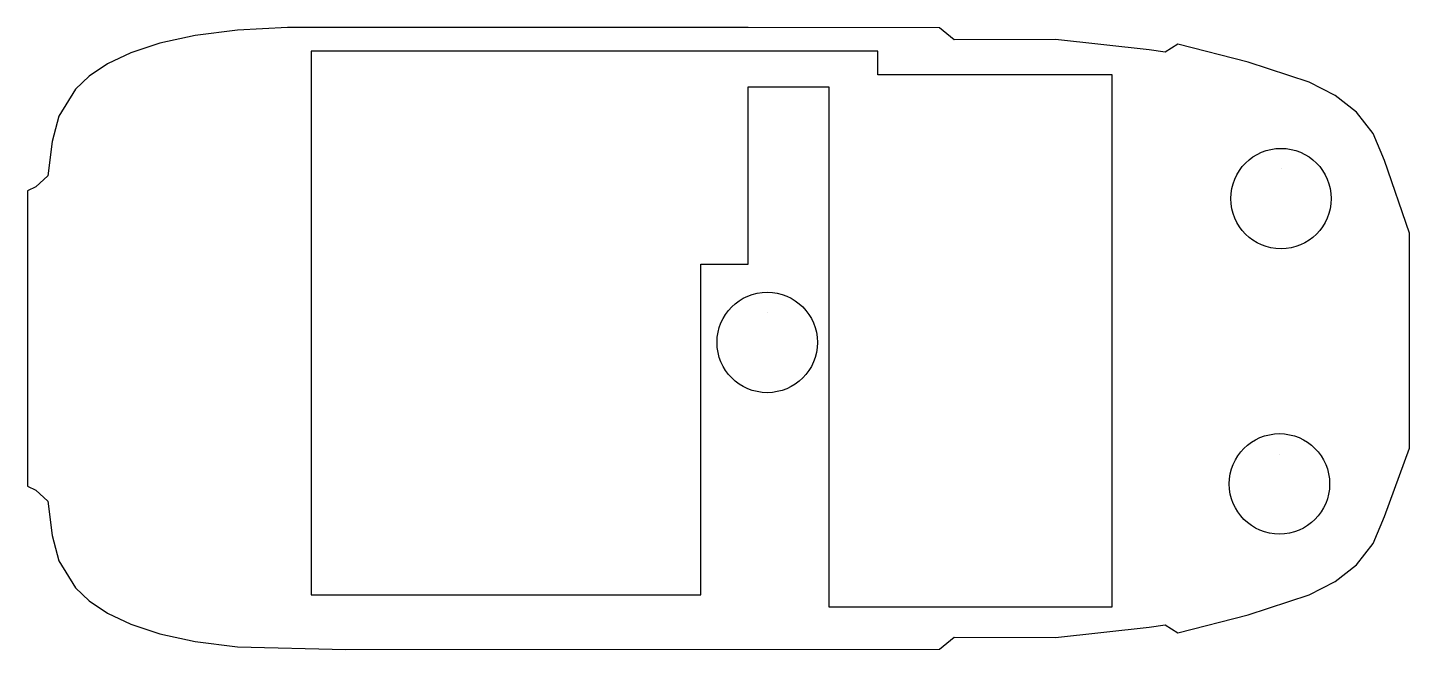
# Model space of a CAD drawing. Header units: millimetres. Extents: x 0 to 58.5, y 0 to 26.3.
import ezdxf

# ---------------------------------------------------------------- set-up
doc = ezdxf.new("R2010")
doc.units = ezdxf.units.MM
doc.layers.get('0').update_dxf_attribs({"linetype": 'CONTINUOUS'})

msp = doc.modelspace()

# ---------------------------------------------------------------- linework, layer by layer
for p, q in [((53.065, 20.332), (53.065, 20.332)), ((31.312, 14.23), (31.312, 14.23)), ((53.015, 8.252), (53.015, 8.252))]:
    msp.add_line(p, q)
for points in [[(58.499, 17.602), (57.445, 20.687), (56.97, 21.818), (56.263, 22.719), (55.352, 23.431), (54.263, 23.996), (51.668, 24.846), (48.699, 25.6), (48.154, 25.261), (47.487, 25.366), (43.523, 25.801), (39.223, 25.79), (38.602, 26.298), (30.5, 26.3), (12, 26.3), (10.997, 26.3), (8.88, 26.197), (7.087, 25.968), (5.591, 25.642), (4.365, 25.236), (3.381, 24.764), (2.612, 24.244), (2.031, 23.692), (1.322, 22.555), (1.034, 21.481), (0.851, 20.038), (0.345, 19.562), (0, 19.403), (0, 6.899), (0.345, 6.74), (0.851, 6.264), (1.034, 4.821), (1.322, 3.747), (2.031, 2.61), (2.612, 2.058), (3.381, 1.538), (4.365, 1.067), (5.591, 0.66), (7.087, 0.334), (8.88, 0.105), (13.466, 0.001), (38.602, 0.004), (39.223, 0.512), (43.523, 0.501), (47.487, 0.936), (48.154, 1.041), (48.699, 0.702), (51.668, 1.456), (54.263, 2.306), (55.352, 2.871), (56.263, 3.583), (56.97, 4.484), (57.445, 5.615), (58.499, 8.506)], [(12, 25.3), (12, 2.3), (28.5, 2.3), (28.5, 16.3), (30.5, 16.3), (30.5, 23.8), (33.923, 23.8), (33.923, 1.8), (45.923, 1.8), (45.923, 24.3), (36, 24.3), (36, 25.3), (30.5, 25.3)]]:
    msp.add_lwpolyline(points, close=True)
for centre in [(53.065, 19.068), (31.312, 12.984), (53, 7)]:
    msp.add_circle(centre, 2.125)

doc.saveas('drawing.dxf')
